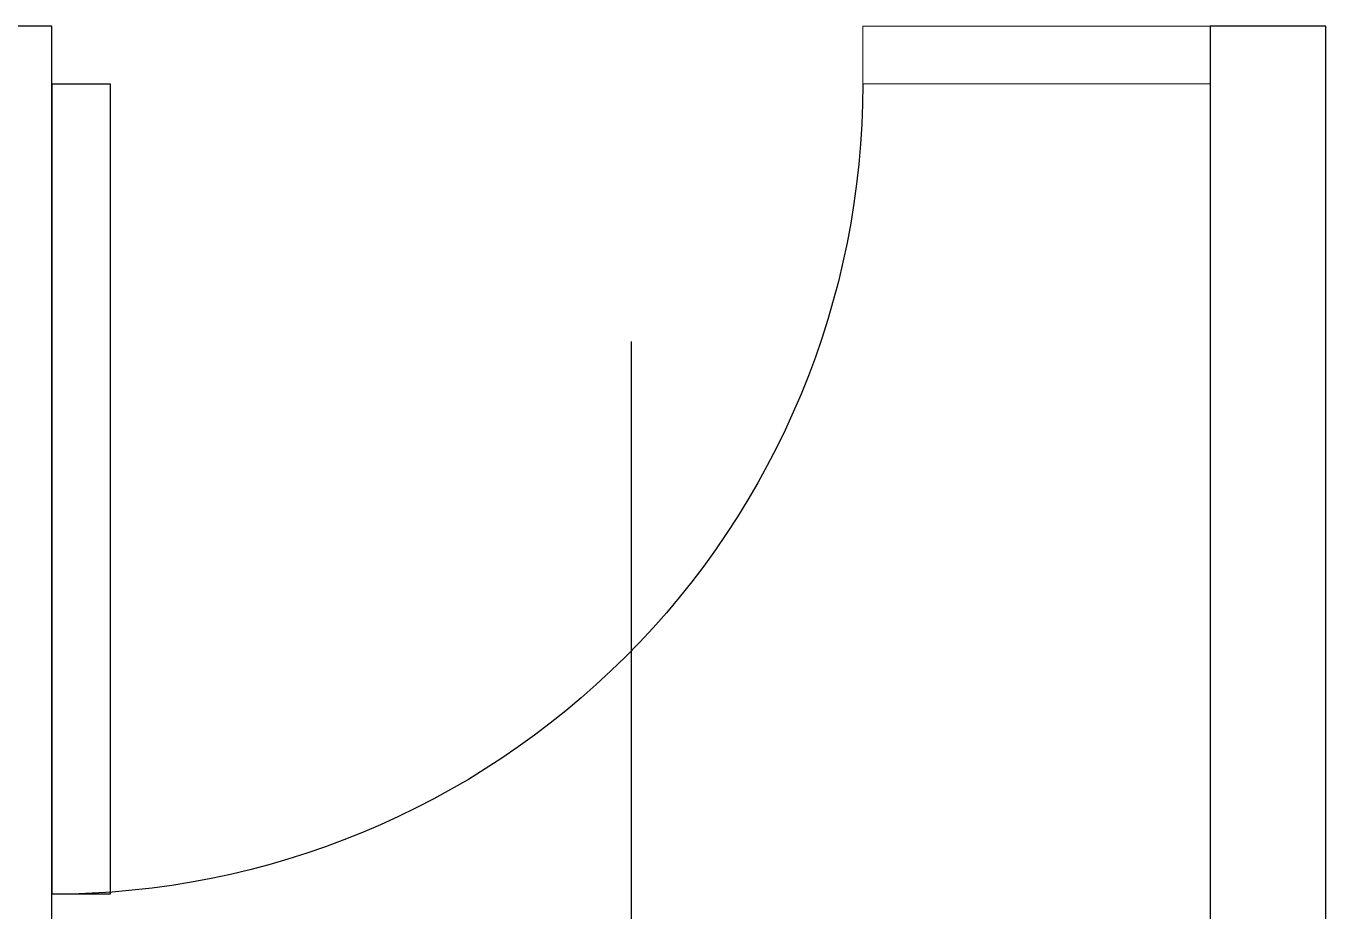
# Model space of a CAD drawing. Header units: metres. Extents: x -22 to 564, y 0 to 143.
# Drawn here: x 245.581 to 246.704, y 46.989 to 47.753 of the extents above; entities that cross this region are included whole.
import ezdxf

# ---------------------------------------------------------------- set-up
doc = ezdxf.new("R2010")
doc.units = ezdxf.units.M
for name, color, linetype in [('XREF 2N NEURO-ONCOLOGIA$0$CANCELES', 1, 'Continuous'), ('XREF 2N NEURO-ONCOLOGIA$0$MAMPARAS BAÑO', 1, 'Continuous'), ('XREF 2N NEURO-ONCOLOGIA$0$Mobiliario Fijo', 40, 'Continuous'), ('XREF 2N NEURO-ONCOLOGIA$0$MUROS BAJOS', 2, 'Continuous')]:
    doc.layers.add(name, color=color, linetype=linetype)

# ---------------------------------------------------------------- blocks, each defined once
blk = doc.blocks.new('XREF 2N NEURO-ONCOLOGIA$0$A$C7c43d18a')
for p, q in [((0.029, -0.008), (-0.005, 0.051)), ((0, -0.05), (0, 0.049)), ((-0.8852, 0), (0.037, 0)), ((0.029, 0.007), (-0.005, -0.052))]:
    blk.add_line(p, q)
blk = doc.blocks.new('XREF 2N NEURO-ONCOLOGIA')
at = {"layer": 'XREF 2N NEURO-ONCOLOGIA$0$CANCELES', "elevation": 0}
blk.add_lwpolyline([(14.2523, 0.7375, -0.414214), (13.5523, 1.4375), (14.2523, 1.4375), (14.2523, 1.3875), (13.5523, 1.3875), (13.5523, 1.4375)], format="xyb", dxfattribs=at)
at = {"layer": 'XREF 2N NEURO-ONCOLOGIA$0$MAMPARAS BAÑO', "lineweight": 0, "elevation": 0}
blk.add_lwpolyline([(14.3023, 0.7376), (14.2523, 0.7376), (14.2523, 0.4376), (14.3023, 0.4376)], close=True, dxfattribs=at)
at = {"layer": 'XREF 2N NEURO-ONCOLOGIA$0$MUROS BAJOS', "elevation": 0}
for points in [[(12.8523, 1.4376), (14.3023, 1.4376), (14.3023, 1.5376), (12.8523, 1.5376)], [(12.8523, 0.3376), (14.3023, 0.3376), (14.3023, 0.4376), (12.8523, 0.4376)]]:
    blk.add_lwpolyline(points, close=True, dxfattribs=at)
at = {"layer": 'XREF 2N NEURO-ONCOLOGIA$0$Mobiliario Fijo', "rotation": 180}
blk.add_blockref('XREF 2N NEURO-ONCOLOGIA$0$A$C7c43d18a', (13.1445, 0.9376, 0), dxfattribs=at)

msp = doc.modelspace()

# ---------------------------------------------------------------- block references
at = {"rotation": 90}
msp.add_blockref('XREF 2N NEURO-ONCOLOGIA', (247.0412, 33.4511), dxfattribs=at)

doc.saveas('drawing.dxf')
